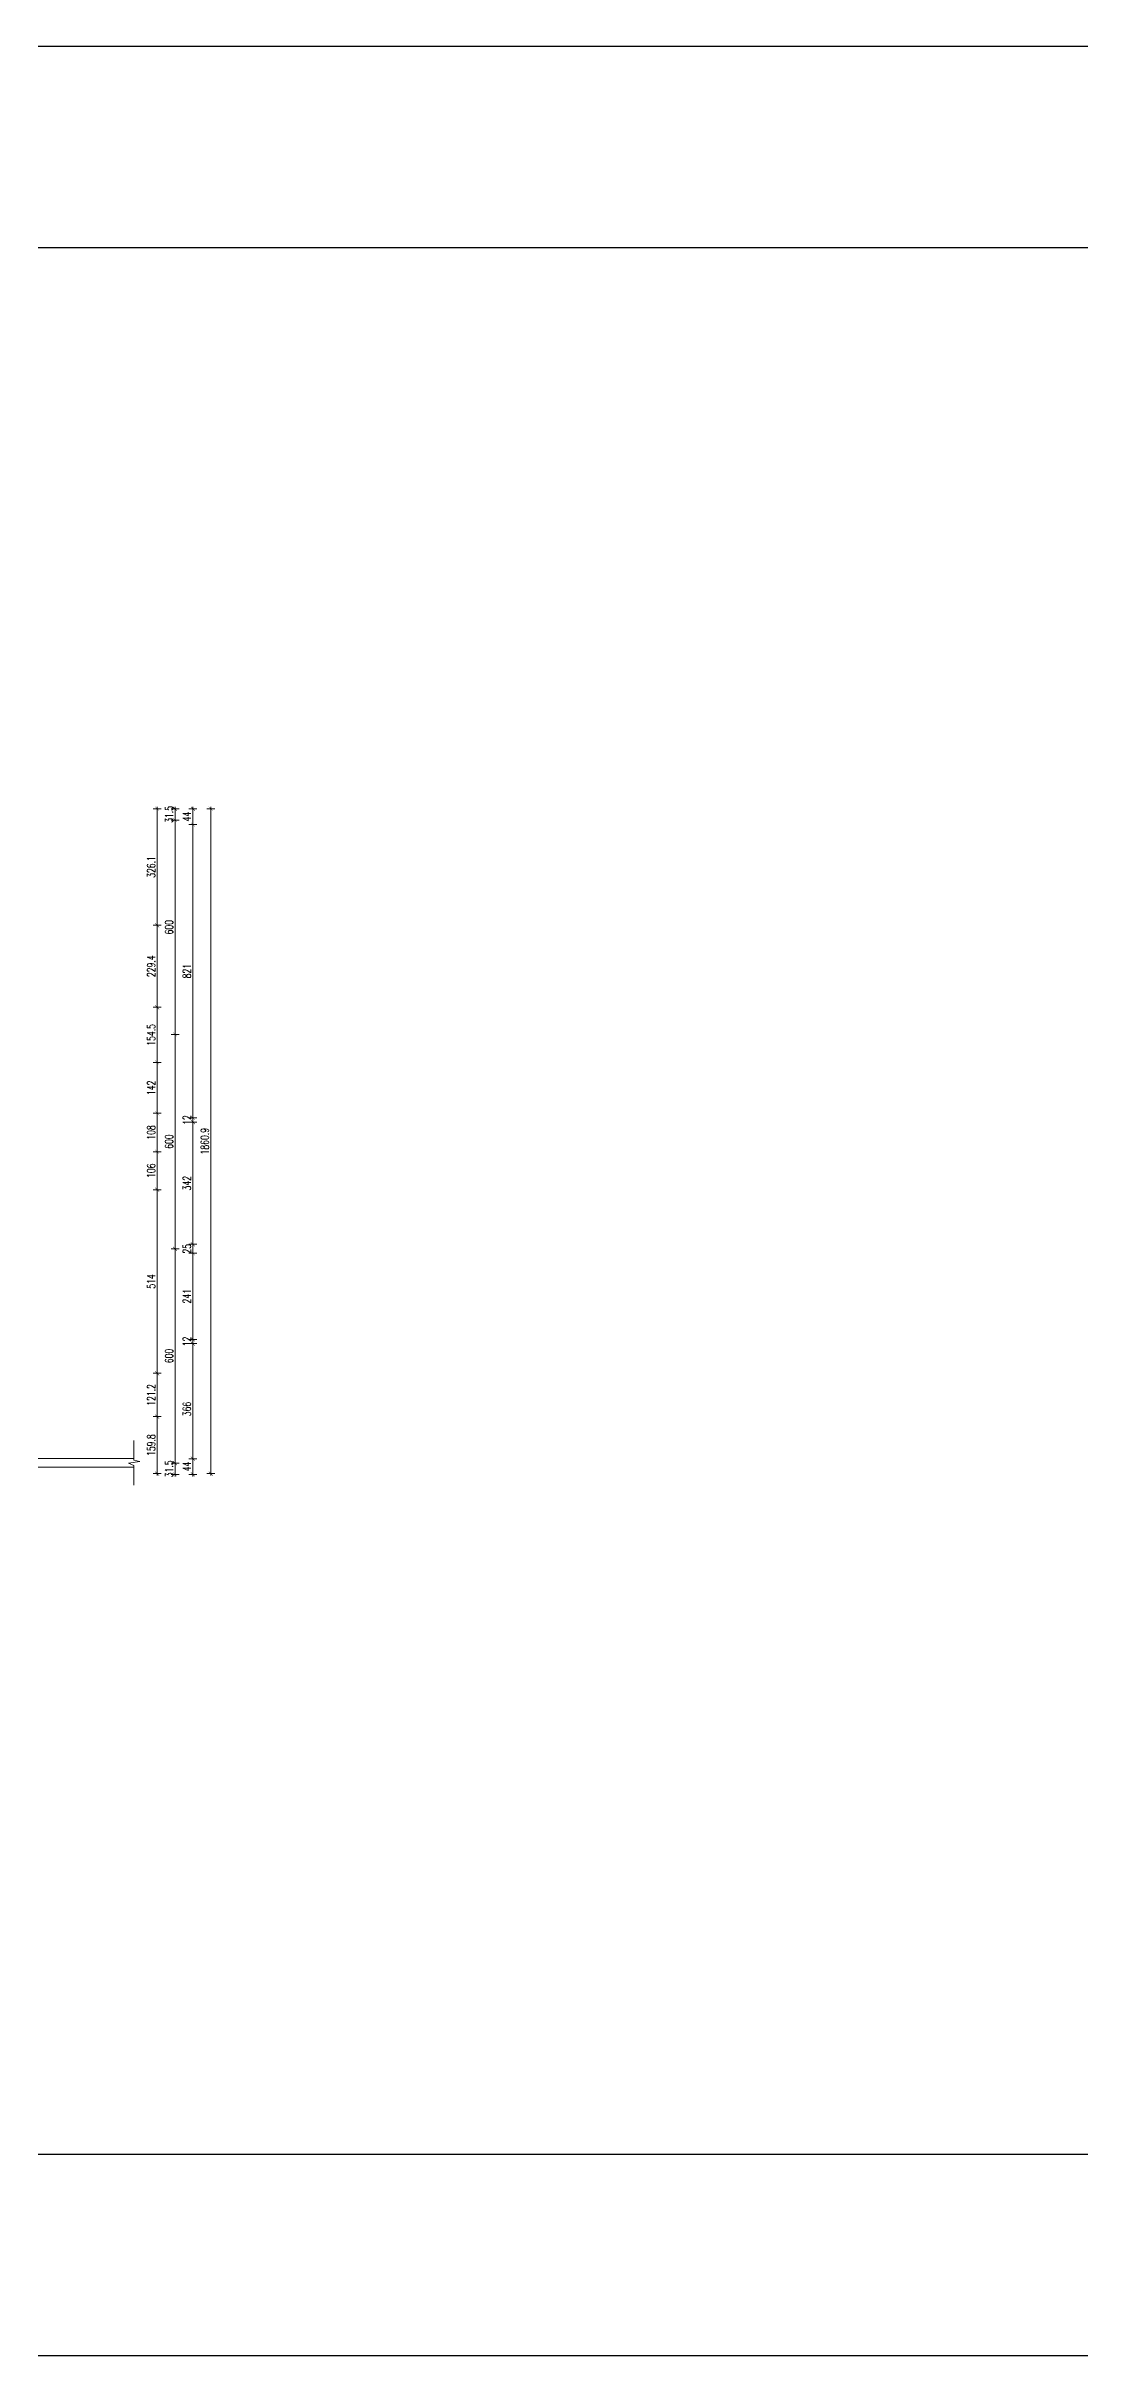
# Model space of a CAD drawing. Header units: millimetres. Extents: x -105266 to 178069, y 491 to 168574.
# Drawn here: x 11482 to 14374, y 24846 to 31310 of the extents above; entities that cross this region are included whole.
import ezdxf

# ---------------------------------------------------------------- set-up
doc = ezdxf.new("R2010")
doc.units = ezdxf.units.MM
doc.layers.get('defpoints').update_dxf_attribs({"color": 4})
doc.layers.add('A-WIDOK', color=111, linetype='Continuous', lineweight=15)
doc.layers.add('A10_OPIS', color=4, linetype='Continuous', lineweight=15)
doc.styles.add('ROMANS', font='romans', dxfattribs={"width": 0.7})
doc.dimstyles.new('PM-100', dxfattribs={"dimscale": 2.8, "dimtxt": 8, "dimasz": 0.5, "dimexe": 0, "dimexo": 0, "dimgap": 2, "dimtad": 1, "dimdec": 1, "dimrnd": 0.1, "dimzin": 13, "dimdsep": 46, "dimtxsty": 'ROMANS', "dimblk": 'Q', "dimcen": 0, "dimse1": 1, "dimse2": 1, "dimclrd": 256, "dimclre": 251, "dimclrt": 41, "dimadec": 1, "dimazin": 0, "dimtfac": 1, "dimtdec": 1, "dimtix": 1, "dimtmove": 1, "dimatfit": 0, "dimldrblk": 'NONE', "dimfxl": 1, "dimtolj": 1, "dimtzin": 13, "dimlwd": -1, "dimlwe": 0, "dimarcsym": 0})

# ---------------------------------------------------------------- blocks, each defined once
blk = doc.blocks.new('Q')
for p, q in [((-4, 0), (4, 0)), ((0, 8), (0, -8))]:
    blk.add_line(p, q)
at = {"const_width": 0.7}
blk.add_lwpolyline([(4, 4), (-4, -4)], dxfattribs=at)
blk = doc.blocks.new('*D934')
at = {"layer": 'A10_OPIS', "transparency": 16777216}
blk.add_line((11792.6, 29174.6), (11792.6, 28851.3), dxfattribs=at)
at = {"layer": 'defpoints', "color": 0, "transparency": 16777216}
for p in [(11592.6, 29176), (11592.6, 28849.9), (11792.6, 28849.9)]:
    blk.add_point(p, dxfattribs=at)
at = {"layer": 'A10_OPIS', "transparency": 16777216, "xscale": 1.399999999999999, "yscale": 1.399999999999999, "zscale": 1.399999999999999}
for p, rotation in [((11792.6, 29176), 90), ((11792.6, 28849.9), 270)]:
    blk.add_blockref('Q', p, dxfattribs=dict(at, rotation=rotation))
at = {"layer": 'A10_OPIS', "color": 41, "transparency": 16777216, "insert": (11775.8, 29013), "char_height": 22.4, "attachment_point": 5, "rotation": 90, "style": 'ROMANS'}
blk.add_mtext('\\A1;326.1', dxfattribs=at)
blk = doc.blocks.new('_None')
blk = doc.blocks.new('*D935')
at = {"layer": 'A10_OPIS', "transparency": 16777216}
blk.add_line((11792.6, 28848.5), (11792.6, 28621.9), dxfattribs=at)
at = {"layer": 'defpoints', "color": 0, "transparency": 16777216}
for p in [(11592.6, 28849.9), (11583.1, 28620.5), (11792.6, 28620.5)]:
    blk.add_point(p, dxfattribs=at)
at = {"layer": 'A10_OPIS', "transparency": 16777216, "xscale": 1.399999999999999, "yscale": 1.399999999999999, "zscale": 1.399999999999999}
for p, rotation in [((11792.6, 28849.9), 90), ((11792.6, 28620.5), 270)]:
    blk.add_blockref('Q', p, dxfattribs=dict(at, rotation=rotation))
at = {"layer": 'A10_OPIS', "color": 41, "transparency": 16777216, "insert": (11775.8, 28735.2), "char_height": 22.4, "attachment_point": 5, "rotation": 90, "style": 'ROMANS'}
blk.add_mtext('\\A1;229.4', dxfattribs=at)
blk = doc.blocks.new('*D936')
at = {"layer": 'A10_OPIS', "transparency": 16777216}
blk.add_line((11792.6, 28619.1), (11792.6, 28467.4), dxfattribs=at)
at = {"layer": 'defpoints', "color": 0, "transparency": 16777216}
for p in [(11583.1, 28620.5), (11583.1, 28466), (11792.6, 28466)]:
    blk.add_point(p, dxfattribs=at)
at = {"layer": 'A10_OPIS', "transparency": 16777216, "xscale": 1.399999999999999, "yscale": 1.399999999999999, "zscale": 1.399999999999999}
for p, rotation in [((11792.6, 28620.5), 90), ((11792.6, 28466), 270)]:
    blk.add_blockref('Q', p, dxfattribs=dict(at, rotation=rotation))
at = {"layer": 'A10_OPIS', "color": 41, "transparency": 16777216, "insert": (11775.8, 28543.2), "char_height": 22.4, "attachment_point": 5, "rotation": 90, "style": 'ROMANS'}
blk.add_mtext('\\A1;154.5', dxfattribs=at)
blk = doc.blocks.new('*D937')
at = {"layer": 'A10_OPIS', "transparency": 16777216}
blk.add_line((11792.6, 28464.6), (11792.6, 28325.4), dxfattribs=at)
at = {"layer": 'defpoints', "color": 0, "transparency": 16777216}
for p in [(11583.1, 28466), (11583.1, 28324), (11792.6, 28324)]:
    blk.add_point(p, dxfattribs=at)
at = {"layer": 'A10_OPIS', "transparency": 16777216, "xscale": 1.399999999999999, "yscale": 1.399999999999999, "zscale": 1.399999999999999}
for p, rotation in [((11792.6, 28466), 90), ((11792.6, 28324), 270)]:
    blk.add_blockref('Q', p, dxfattribs=dict(at, rotation=rotation))
at = {"layer": 'A10_OPIS', "color": 41, "transparency": 16777216, "insert": (11775.8, 28395), "char_height": 22.4, "attachment_point": 5, "rotation": 90, "style": 'ROMANS'}
blk.add_mtext('\\A1;142', dxfattribs=at)
blk = doc.blocks.new('*D938')
at = {"layer": 'A10_OPIS', "transparency": 16777216}
blk.add_line((11792.6, 28322.6), (11792.6, 28217.4), dxfattribs=at)
at = {"layer": 'defpoints', "color": 0, "transparency": 16777216}
for p in [(11583.1, 28324), (11583.1, 28216), (11792.6, 28216)]:
    blk.add_point(p, dxfattribs=at)
at = {"layer": 'A10_OPIS', "transparency": 16777216, "xscale": 1.399999999999999, "yscale": 1.399999999999999, "zscale": 1.399999999999999}
for p, rotation in [((11792.6, 28324), 90), ((11792.6, 28216), 270)]:
    blk.add_blockref('Q', p, dxfattribs=dict(at, rotation=rotation))
at = {"layer": 'A10_OPIS', "color": 41, "transparency": 16777216, "insert": (11775.8, 28270), "char_height": 22.4, "attachment_point": 5, "rotation": 90, "style": 'ROMANS'}
blk.add_mtext('\\A1;108', dxfattribs=at)
blk = doc.blocks.new('*D939')
at = {"layer": 'A10_OPIS', "transparency": 16777216}
blk.add_line((11792.6, 28214.6), (11792.6, 28111.3), dxfattribs=at)
at = {"layer": 'defpoints', "color": 0, "transparency": 16777216}
for p in [(11583.1, 28216), (11583.1, 28109.9), (11792.6, 28109.9)]:
    blk.add_point(p, dxfattribs=at)
at = {"layer": 'A10_OPIS', "transparency": 16777216, "xscale": 1.399999999999999, "yscale": 1.399999999999999, "zscale": 1.399999999999999}
for p, rotation in [((11792.6, 28216), 90), ((11792.6, 28109.9), 270)]:
    blk.add_blockref('Q', p, dxfattribs=dict(at, rotation=rotation))
at = {"layer": 'A10_OPIS', "color": 41, "transparency": 16777216, "insert": (11775.8, 28163), "char_height": 22.4, "attachment_point": 5, "rotation": 90, "style": 'ROMANS'}
blk.add_mtext('\\A1;106', dxfattribs=at)
blk = doc.blocks.new('*D940')
at = {"layer": 'A10_OPIS', "transparency": 16777216}
blk.add_line((11792.6, 28108.5), (11792.6, 27597.4), dxfattribs=at)
at = {"layer": 'defpoints', "color": 0, "transparency": 16777216}
for p in [(11583.1, 28109.9), (11583.1, 27596), (11792.6, 27596)]:
    blk.add_point(p, dxfattribs=at)
at = {"layer": 'A10_OPIS', "transparency": 16777216, "xscale": 1.399999999999999, "yscale": 1.399999999999999, "zscale": 1.399999999999999}
for p, rotation in [((11792.6, 28109.9), 90), ((11792.6, 27596), 270)]:
    blk.add_blockref('Q', p, dxfattribs=dict(at, rotation=rotation))
at = {"layer": 'A10_OPIS', "color": 41, "transparency": 16777216, "insert": (11775.8, 27853), "char_height": 22.4, "attachment_point": 5, "rotation": 90, "style": 'ROMANS'}
blk.add_mtext('\\A1;514', dxfattribs=at)
blk = doc.blocks.new('*D941')
at = {"layer": 'A10_OPIS', "transparency": 16777216}
blk.add_line((11792.6, 27594.6), (11792.6, 27476.2), dxfattribs=at)
at = {"layer": 'defpoints', "color": 0, "transparency": 16777216}
for p in [(11583.1, 27596), (11583.1, 27474.8), (11792.6, 27474.8)]:
    blk.add_point(p, dxfattribs=at)
at = {"layer": 'A10_OPIS', "transparency": 16777216, "xscale": 1.399999999999999, "yscale": 1.399999999999999, "zscale": 1.399999999999999}
for p, rotation in [((11792.6, 27596), 90), ((11792.6, 27474.8), 270)]:
    blk.add_blockref('Q', p, dxfattribs=dict(at, rotation=rotation))
at = {"layer": 'A10_OPIS', "color": 41, "transparency": 16777216, "insert": (11775.8, 27535.4), "char_height": 22.4, "attachment_point": 5, "rotation": 90, "style": 'ROMANS'}
blk.add_mtext('\\A1;121.2', dxfattribs=at)
blk = doc.blocks.new('*D942')
at = {"layer": 'A10_OPIS', "transparency": 16777216}
blk.add_line((11792.6, 27473.4), (11792.6, 27316.5), dxfattribs=at)
at = {"layer": 'defpoints', "color": 0, "transparency": 16777216}
for p in [(11583.1, 27474.8), (11592.6, 27315.1), (11792.6, 27315.1)]:
    blk.add_point(p, dxfattribs=at)
at = {"layer": 'A10_OPIS', "transparency": 16777216, "xscale": 1.399999999999999, "yscale": 1.399999999999999, "zscale": 1.399999999999999}
for p, rotation in [((11792.6, 27474.8), 90), ((11792.6, 27315.1), 270)]:
    blk.add_blockref('Q', p, dxfattribs=dict(at, rotation=rotation))
at = {"layer": 'A10_OPIS', "color": 41, "transparency": 16777216, "insert": (11775.8, 27394.9), "char_height": 22.4, "attachment_point": 5, "rotation": 90, "style": 'ROMANS'}
blk.add_mtext('\\A1;159.8', dxfattribs=at)
blk = doc.blocks.new('*D943')
at = {"layer": 'A10_OPIS', "transparency": 16777216}
for p, q in [((11842.6, 27345.9), (11842.6, 27347.3)), ((11842.6, 27313), (11842.6, 27344.5)), ((11842.6, 27311.6), (11842.6, 27310.2))]:
    blk.add_line(p, q, dxfattribs=at)
at = {"layer": 'defpoints', "color": 0, "transparency": 16777216}
for p in [(11332.6, 27344.5), (11842.6, 27344.5), (11332.6, 27313)]:
    blk.add_point(p, dxfattribs=at)
at = {"layer": 'A10_OPIS', "transparency": 16777216, "xscale": 1.399999999999999, "yscale": 1.399999999999999, "zscale": 1.399999999999999}
for p, rotation in [((11842.6, 27344.5), 270), ((11842.6, 27313), 90)]:
    blk.add_blockref('Q', p, dxfattribs=dict(at, rotation=rotation))
at = {"layer": 'A10_OPIS', "color": 41, "transparency": 16777216, "insert": (11825.8, 27328.7), "char_height": 22.4, "attachment_point": 5, "rotation": 90, "style": 'ROMANS'}
blk.add_mtext('\\A1;31.5', dxfattribs=at)
blk = doc.blocks.new('*D944')
at = {"layer": 'A10_OPIS', "transparency": 16777216}
blk.add_line((11842.6, 27345.9), (11842.6, 27943.1), dxfattribs=at)
at = {"layer": 'defpoints', "color": 0, "transparency": 16777216}
for p in [(11561.1, 27944.5), (11842.6, 27944.5), (11332.6, 27344.5)]:
    blk.add_point(p, dxfattribs=at)
at = {"layer": 'A10_OPIS', "transparency": 16777216, "xscale": 1.399999999999999, "yscale": 1.399999999999999, "zscale": 1.399999999999999}
for p, rotation in [((11842.6, 27944.5), 90), ((11842.6, 27344.5), 270)]:
    blk.add_blockref('Q', p, dxfattribs=dict(at, rotation=rotation))
at = {"layer": 'A10_OPIS', "color": 41, "transparency": 16777216, "insert": (11825.8, 27644.5), "char_height": 22.4, "attachment_point": 5, "rotation": 90, "style": 'ROMANS'}
blk.add_mtext('\\A1;600', dxfattribs=at)
blk = doc.blocks.new('*D945')
at = {"layer": 'A10_OPIS', "transparency": 16777216}
blk.add_line((11842.6, 27945.9), (11842.6, 28543.1), dxfattribs=at)
at = {"layer": 'defpoints', "color": 0, "transparency": 16777216}
for p in [(11561.1, 28544.5), (11842.6, 28544.5), (11561.1, 27944.5)]:
    blk.add_point(p, dxfattribs=at)
at = {"layer": 'A10_OPIS', "transparency": 16777216, "xscale": 1.399999999999999, "yscale": 1.399999999999999, "zscale": 1.399999999999999}
for p, rotation in [((11842.6, 28544.5), 90), ((11842.6, 27944.5), 270)]:
    blk.add_blockref('Q', p, dxfattribs=dict(at, rotation=rotation))
at = {"layer": 'A10_OPIS', "color": 41, "transparency": 16777216, "insert": (11825.8, 28244.5), "char_height": 22.4, "attachment_point": 5, "rotation": 90, "style": 'ROMANS'}
blk.add_mtext('\\A1;600', dxfattribs=at)
blk = doc.blocks.new('*D946')
at = {"layer": 'A10_OPIS', "transparency": 16777216}
blk.add_line((11842.6, 28545.9), (11842.6, 29143.1), dxfattribs=at)
at = {"layer": 'defpoints', "color": 0, "transparency": 16777216}
for p in [(11561.1, 29144.5), (11842.6, 29144.5), (11561.1, 28544.5)]:
    blk.add_point(p, dxfattribs=at)
at = {"layer": 'A10_OPIS', "transparency": 16777216, "xscale": 1.399999999999999, "yscale": 1.399999999999999, "zscale": 1.399999999999999}
for p, rotation in [((11842.6, 29144.5), 90), ((11842.6, 28544.5), 270)]:
    blk.add_blockref('Q', p, dxfattribs=dict(at, rotation=rotation))
at = {"layer": 'A10_OPIS', "color": 41, "transparency": 16777216, "insert": (11825.8, 28844.5), "char_height": 22.4, "attachment_point": 5, "rotation": 90, "style": 'ROMANS'}
blk.add_mtext('\\A1;600', dxfattribs=at)
blk = doc.blocks.new('*D947')
at = {"layer": 'A10_OPIS', "transparency": 16777216}
for p, q in [((11842.6, 29177.4), (11842.6, 29178.8)), ((11842.6, 29144.5), (11842.6, 29176)), ((11842.6, 29143.1), (11842.6, 29141.7))]:
    blk.add_line(p, q, dxfattribs=at)
at = {"layer": 'defpoints', "color": 0, "transparency": 16777216}
for p in [(11592.6, 29176), (11842.6, 29176), (11561.1, 29144.5)]:
    blk.add_point(p, dxfattribs=at)
at = {"layer": 'A10_OPIS', "transparency": 16777216, "xscale": 1.399999999999999, "yscale": 1.399999999999999, "zscale": 1.399999999999999}
for p, rotation in [((11842.6, 29176), 270), ((11842.6, 29144.5), 90)]:
    blk.add_blockref('Q', p, dxfattribs=dict(at, rotation=rotation))
at = {"layer": 'A10_OPIS', "color": 41, "transparency": 16777216, "insert": (11825.8, 29160.2), "char_height": 22.4, "attachment_point": 5, "rotation": 90, "style": 'ROMANS'}
blk.add_mtext('\\A1;31.5', dxfattribs=at)
blk = doc.blocks.new('*D948')
at = {"layer": 'A10_OPIS', "transparency": 16777216}
blk.add_line((11892.6, 27355.6), (11892.6, 27314.4), dxfattribs=at)
at = {"layer": 'defpoints', "color": 0, "transparency": 16777216}
for p in [(11133.6, 27357), (11133.6, 27313), (11892.6, 27313)]:
    blk.add_point(p, dxfattribs=at)
at = {"layer": 'A10_OPIS', "transparency": 16777216, "xscale": 1.399999999999999, "yscale": 1.399999999999999, "zscale": 1.399999999999999}
for p, rotation in [((11892.6, 27357), 90), ((11892.6, 27313), 270)]:
    blk.add_blockref('Q', p, dxfattribs=dict(at, rotation=rotation))
at = {"layer": 'A10_OPIS', "color": 41, "transparency": 16777216, "insert": (11875.8, 27335), "char_height": 22.4, "attachment_point": 5, "rotation": 90, "style": 'ROMANS'}
blk.add_mtext('\\A1;44', dxfattribs=at)
blk = doc.blocks.new('*D949')
at = {"layer": 'A10_OPIS', "transparency": 16777216}
blk.add_line((11892.6, 27314.4), (11892.6, 27677.6), dxfattribs=at)
at = {"layer": 'defpoints', "color": 0, "transparency": 16777216}
for p in [(11548.6, 27679), (11892.6, 27679), (11133.6, 27313)]:
    blk.add_point(p, dxfattribs=at)
at = {"layer": 'A10_OPIS', "transparency": 16777216, "xscale": 1.399999999999999, "yscale": 1.399999999999999, "zscale": 1.399999999999999}
for p, rotation in [((11892.6, 27679), 90), ((11892.6, 27313), 270)]:
    blk.add_blockref('Q', p, dxfattribs=dict(at, rotation=rotation))
at = {"layer": 'A10_OPIS', "color": 41, "transparency": 16777216, "insert": (11875.8, 27496), "char_height": 22.4, "attachment_point": 5, "rotation": 90, "style": 'ROMANS'}
blk.add_mtext('\\A1;366', dxfattribs=at)
blk = doc.blocks.new('*D950')
at = {"layer": 'A10_OPIS', "transparency": 16777216}
for p, q in [((11892.6, 27692.4), (11892.6, 27693.8)), ((11892.6, 27679), (11892.6, 27691)), ((11892.6, 27677.6), (11892.6, 27676.2))]:
    blk.add_line(p, q, dxfattribs=at)
at = {"layer": 'defpoints', "color": 0, "transparency": 16777216}
for p in [(11548.6, 27691), (11548.6, 27679), (11892.6, 27691)]:
    blk.add_point(p, dxfattribs=at)
at = {"layer": 'A10_OPIS', "transparency": 16777216, "xscale": 1.399999999999999, "yscale": 1.399999999999999, "zscale": 1.399999999999999}
for p, rotation in [((11892.6, 27691), 270), ((11892.6, 27679), 90)]:
    blk.add_blockref('Q', p, dxfattribs=dict(at, rotation=rotation))
at = {"layer": 'A10_OPIS', "color": 41, "transparency": 16777216, "insert": (11875.8, 27685), "char_height": 22.4, "attachment_point": 5, "rotation": 90, "style": 'ROMANS'}
blk.add_mtext('\\A1;12', dxfattribs=at)
blk = doc.blocks.new('*D951')
at = {"layer": 'A10_OPIS', "transparency": 16777216}
blk.add_line((11892.6, 27692.4), (11892.6, 27930.6), dxfattribs=at)
at = {"layer": 'defpoints', "color": 0, "transparency": 16777216}
for p in [(11548.6, 27932), (11892.6, 27932), (11548.6, 27691)]:
    blk.add_point(p, dxfattribs=at)
at = {"layer": 'A10_OPIS', "transparency": 16777216, "xscale": 1.399999999999999, "yscale": 1.399999999999999, "zscale": 1.399999999999999}
for p, rotation in [((11892.6, 27932), 90), ((11892.6, 27691), 270)]:
    blk.add_blockref('Q', p, dxfattribs=dict(at, rotation=rotation))
at = {"layer": 'A10_OPIS', "color": 41, "transparency": 16777216, "insert": (11875.8, 27811.5), "char_height": 22.4, "attachment_point": 5, "rotation": 90, "style": 'ROMANS'}
blk.add_mtext('\\A1;241', dxfattribs=at)
blk = doc.blocks.new('*D952')
at = {"layer": 'A10_OPIS', "transparency": 16777216}
for p, q in [((11892.6, 27958.4), (11892.6, 27959.8)), ((11892.6, 27932), (11892.6, 27957)), ((11892.6, 27930.6), (11892.6, 27929.2))]:
    blk.add_line(p, q, dxfattribs=at)
at = {"layer": 'defpoints', "color": 0, "transparency": 16777216}
for p in [(11548.6, 27957), (11548.6, 27932), (11892.6, 27957)]:
    blk.add_point(p, dxfattribs=at)
at = {"layer": 'A10_OPIS', "transparency": 16777216, "xscale": 1.399999999999999, "yscale": 1.399999999999999, "zscale": 1.399999999999999}
for p, rotation in [((11892.6, 27957), 270), ((11892.6, 27932), 90)]:
    blk.add_blockref('Q', p, dxfattribs=dict(at, rotation=rotation))
at = {"layer": 'A10_OPIS', "color": 41, "transparency": 16777216, "insert": (11875.8, 27944.5), "char_height": 22.4, "attachment_point": 5, "rotation": 90, "style": 'ROMANS'}
blk.add_mtext('\\A1;25', dxfattribs=at)
blk = doc.blocks.new('*D953')
at = {"layer": 'A10_OPIS', "transparency": 16777216}
blk.add_line((11892.6, 27958.4), (11892.6, 28297.6), dxfattribs=at)
at = {"layer": 'defpoints', "color": 0, "transparency": 16777216}
for p in [(11548.6, 28299), (11892.6, 28299), (11548.6, 27957)]:
    blk.add_point(p, dxfattribs=at)
at = {"layer": 'A10_OPIS', "transparency": 16777216, "xscale": 1.399999999999999, "yscale": 1.399999999999999, "zscale": 1.399999999999999}
for p, rotation in [((11892.6, 28299), 90), ((11892.6, 27957), 270)]:
    blk.add_blockref('Q', p, dxfattribs=dict(at, rotation=rotation))
at = {"layer": 'A10_OPIS', "color": 41, "transparency": 16777216, "insert": (11875.8, 28128), "char_height": 22.4, "attachment_point": 5, "rotation": 90, "style": 'ROMANS'}
blk.add_mtext('\\A1;342', dxfattribs=at)
blk = doc.blocks.new('*D954')
at = {"layer": 'A10_OPIS', "transparency": 16777216}
for p, q in [((11892.6, 28312.4), (11892.6, 28313.8)), ((11892.6, 28299), (11892.6, 28311)), ((11892.6, 28297.6), (11892.6, 28296.2))]:
    blk.add_line(p, q, dxfattribs=at)
at = {"layer": 'defpoints', "color": 0, "transparency": 16777216}
for p in [(11548.6, 28311), (11548.6, 28299), (11892.6, 28311)]:
    blk.add_point(p, dxfattribs=at)
at = {"layer": 'A10_OPIS', "transparency": 16777216, "xscale": 1.399999999999999, "yscale": 1.399999999999999, "zscale": 1.399999999999999}
for p, rotation in [((11892.6, 28311), 270), ((11892.6, 28299), 90)]:
    blk.add_blockref('Q', p, dxfattribs=dict(at, rotation=rotation))
at = {"layer": 'A10_OPIS', "color": 41, "transparency": 16777216, "insert": (11875.8, 28305), "char_height": 22.4, "attachment_point": 5, "rotation": 90, "style": 'ROMANS'}
blk.add_mtext('\\A1;12', dxfattribs=at)
blk = doc.blocks.new('*D955')
at = {"layer": 'A10_OPIS', "transparency": 16777216}
blk.add_line((11892.6, 28312.4), (11892.6, 29130.6), dxfattribs=at)
at = {"layer": 'defpoints', "color": 0, "transparency": 16777216}
for p in [(11548.6, 29132), (11892.6, 29132), (11548.6, 28311)]:
    blk.add_point(p, dxfattribs=at)
at = {"layer": 'A10_OPIS', "transparency": 16777216, "xscale": 1.399999999999999, "yscale": 1.399999999999999, "zscale": 1.399999999999999}
for p, rotation in [((11892.6, 29132), 90), ((11892.6, 28311), 270)]:
    blk.add_blockref('Q', p, dxfattribs=dict(at, rotation=rotation))
at = {"layer": 'A10_OPIS', "color": 41, "transparency": 16777216, "insert": (11875.8, 28721.5), "char_height": 22.4, "attachment_point": 5, "rotation": 90, "style": 'ROMANS'}
blk.add_mtext('\\A1;821', dxfattribs=at)
blk = doc.blocks.new('*D956')
at = {"layer": 'A10_OPIS', "transparency": 16777216}
blk.add_line((11892.6, 29133.4), (11892.6, 29174.6), dxfattribs=at)
at = {"layer": 'defpoints', "color": 0, "transparency": 16777216}
for p in [(11592.6, 29176), (11892.6, 29176), (11548.6, 29132)]:
    blk.add_point(p, dxfattribs=at)
at = {"layer": 'A10_OPIS', "transparency": 16777216, "xscale": 1.399999999999999, "yscale": 1.399999999999999, "zscale": 1.399999999999999}
for p, rotation in [((11892.6, 29176), 90), ((11892.6, 29132), 270)]:
    blk.add_blockref('Q', p, dxfattribs=dict(at, rotation=rotation))
at = {"layer": 'A10_OPIS', "color": 41, "transparency": 16777216, "insert": (11875.8, 29154), "char_height": 22.4, "attachment_point": 5, "rotation": 90, "style": 'ROMANS'}
blk.add_mtext('\\A1;44', dxfattribs=at)
blk = doc.blocks.new('*D957')
at = {"layer": 'A10_OPIS', "transparency": 16777216}
blk.add_line((11942.6, 29174.6), (11942.6, 27316.5), dxfattribs=at)
at = {"layer": 'defpoints', "color": 0, "transparency": 16777216}
for p in [(11592.6, 29176), (11592.6, 27315.1), (11942.6, 27315.1)]:
    blk.add_point(p, dxfattribs=at)
at = {"layer": 'A10_OPIS', "transparency": 16777216, "xscale": 1.399999999999999, "yscale": 1.399999999999999, "zscale": 1.399999999999999}
for p, rotation in [((11942.6, 29176), 90), ((11942.6, 27315.1), 270)]:
    blk.add_blockref('Q', p, dxfattribs=dict(at, rotation=rotation))
at = {"layer": 'A10_OPIS', "color": 41, "transparency": 16777216, "insert": (11925.8, 28245.5), "char_height": 22.4, "attachment_point": 5, "rotation": 90, "style": 'ROMANS'}
blk.add_mtext('\\A1;1860.9', dxfattribs=at)

msp = doc.modelspace()

# ---------------------------------------------------------------- linework, layer by layer
for points in [[(5773.47, 31310.39), (21002.39, 31310.39), (21002.39, 24846.11), (5773.47, 24846.11)], [(6336.59, 30747.27), (20439.26, 30747.27), (20439.26, 25409.23), (6336.59, 25409.23)]]:
    msp.add_lwpolyline(points, close=True)
at = {"layer": 'A-WIDOK'}
for p, q in [((11392.59, 27357.99), (11727.16, 27357.99)), ((11392.59, 27332.99), (11727.16, 27332.99))]:
    msp.add_line(p, q, dxfattribs=at)
msp.add_lwpolyline([(11727.16, 27407.66), (11727.16, 27353.06), (11744.51, 27349.38), (11712.75, 27344.49), (11727.16, 27338.12), (11727.16, 27282.66)], dxfattribs=at)

# ---------------------------------------------------------------- dimensions: what is measured, and where the dimension line sits
at = {"layer": 'A10_OPIS'}
for base, p1, p2, picture, middle in [((11892.59, 29175.99), (11548.59, 29131.99), (11592.59, 29175.99), '*D956', (11875.79, 29153.99)), ((11842.59, 29175.99), (11561.09, 29144.49), (11592.59, 29175.99), '*D947', (11825.79, 29160.24)), ((11792.59, 28849.93), (11592.59, 29175.99), (11592.59, 28849.93), '*D934', (11775.79, 29012.96)), ((11942.59, 27315.05), (11592.59, 29175.99), (11592.59, 27315.05), '*D957', (11925.79, 28245.52)), ((11892.59, 29131.99), (11548.59, 28310.99), (11548.59, 29131.99), '*D955', (11875.79, 28721.49)), ((11842.59, 29144.49), (11561.09, 28544.49), (11561.09, 29144.49), '*D946', (11825.79, 28844.49)), ((11792.59, 28620.51), (11592.59, 28849.93), (11583.09, 28620.51), '*D935', (11775.79, 28735.22)), ((11792.59, 28465.99), (11583.09, 28620.51), (11583.09, 28465.99), '*D936', (11775.79, 28543.25)), ((11842.59, 28544.49), (11561.09, 27944.49), (11561.09, 28544.49), '*D945', (11825.79, 28244.49)), ((11792.59, 28323.99), (11583.09, 28465.99), (11583.09, 28323.99), '*D937', (11775.79, 28394.99)), ((11892.59, 28310.99), (11548.59, 28298.99), (11548.59, 28310.99), '*D954', (11875.79, 28304.99)), ((11792.59, 28215.99), (11583.09, 28323.99), (11583.09, 28215.99), '*D938', (11775.79, 28269.99)), ((11892.59, 28298.99), (11548.59, 27956.99), (11548.59, 28298.99), '*D953', (11875.79, 28127.99)), ((11792.5937, 28109.938), (11583.0937, 28215.9876), (11583.0937, 28109.938), '*D939', (11775.7937, 28162.9628)), ((11792.5937, 27595.9876), (11583.0937, 28109.938), (11583.0937, 27595.9876), '*D940', (11775.7937, 27852.9628)), ((11842.59, 27944.49), (11332.59, 27344.49), (11561.09, 27944.49), '*D944', (11825.79, 27644.49)), ((11892.59, 27956.99), (11548.59, 27931.99), (11548.59, 27956.99), '*D952', (11875.79, 27944.49)), ((11892.59, 27931.99), (11548.59, 27690.99), (11548.59, 27931.99), '*D951', (11875.79, 27811.49)), ((11892.59, 27678.99), (11133.59, 27312.99), (11548.59, 27678.99), '*D949', (11875.79, 27495.99)), ((11892.59, 27690.99), (11548.59, 27678.99), (11548.59, 27690.99), '*D950', (11875.79, 27684.99)), ((11792.59, 27474.8), (11583.09, 27595.99), (11583.09, 27474.8), '*D941', (11775.79, 27535.4)), ((11792.5937, 27315.0538), (11583.0937, 27474.8042), (11592.5937, 27315.0538), '*D942', (11775.7937, 27394.929)), ((11892.59, 27312.99), (11133.59, 27356.99), (11133.59, 27312.99), '*D948', (11875.79, 27334.99)), ((11842.59, 27344.49), (11332.59, 27312.99), (11332.59, 27344.49), '*D943', (11825.79, 27328.74))]:
    dim = msp.add_linear_dim(base=base, p1=p1, p2=p2, angle=90, dimstyle='PM-100', dxfattribs=at)
    dim.commit()
    dim.dimension.update_dxf_attribs({"geometry": picture, "text_midpoint": middle})

doc.saveas('drawing.dxf')
